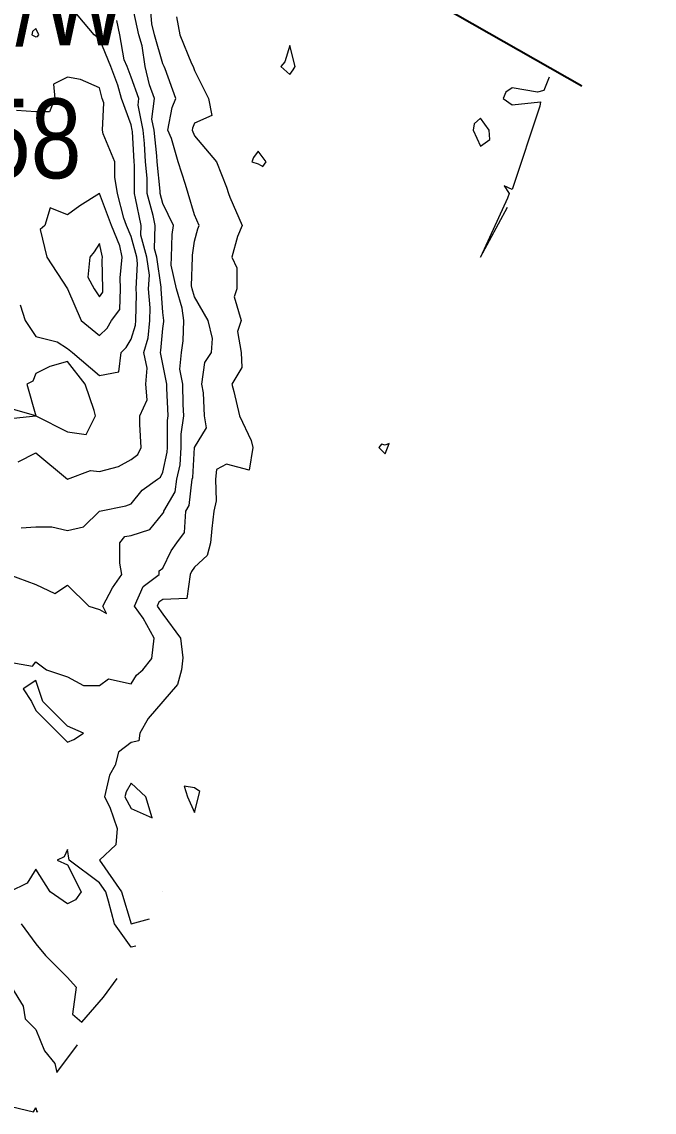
# Model space of a CAD drawing. Extents: x 532589 to 538856, y 6045658 to 6049082.
# Drawn here: x 534267.6 to 534346.9, y 6047048.3 to 6047185 of the extents above; entities that cross this region are included whole.
import ezdxf

# ---------------------------------------------------------------- set-up
doc = ezdxf.new("R2010")
doc.units = 0
doc.header["$LTSCALE"] = 5
doc.header["$PDSIZE"] = 0.5
doc.layers.get('Defpoints').update_dxf_attribs({"color": 9})
doc.layers.add('C-RW-T', color=13, linetype='Continuous', lineweight=9)
doc.layers.add('C-TOPO-MAJR', color=7, linetype='Continuous', lineweight=15, true_color=0xd3aa5f)
doc.layers.add('C-TOPO-MINR', color=7, linetype='Continuous', lineweight=13, true_color=0xe9d5af)
doc.layers.add('F-RW', color=190, linetype='Continuous')
doc.styles.add('80CG', font='ARIALN.TTF', dxfattribs={"height": 10})
doc.dimstyles.new('Compass 5 000', dxfattribs={"dimscale": 5, "dimtxt": 9, "dimasz": 2, "dimexe": 0.2, "dimexo": 0.0625, "dimgap": 0.5, "dimtad": 0, "dimtih": 1, "dimtoh": 1, "dimzin": 0, "dimdsep": 46, "dimtxsty": '80CG', "dimcen": 0.1, "dimse1": 1, "dimse2": 1, "dimclrd": 256, "dimclrt": 256, "dimaunit": 1, "dimadec": 4, "dimazin": 0, "dimtfac": 0.06, "dimtofl": 0, "dimtmove": 0, "dimatfit": 1, "dimfxl": 0.2, "dimtolj": 1, "dimtzin": 0, "dimlwd": -1, "dimarcsym": 0})

# ---------------------------------------------------------------- blocks, each defined once
blk = doc.blocks.new('*D550')
at = {"layer": 'C-RW-T', "transparency": 16777216}
for p, q in [((534339.9, 6047267.4), (534344.93, 6047276.05)), ((534319.78, 6047232.82), (534293.12, 6047186.99)), ((534293.12, 6047186.99), (534283.12, 6047186.99))]:
    blk.add_line(p, q, dxfattribs=at)
for points in [[(534338.46, 6047268.24), (534341.34, 6047266.57), (534334.87, 6047258.76)], [(534318.34, 6047233.66), (534321.22, 6047231.99), (534324.81, 6047241.47)]]:
    blk.add_solid(points, dxfattribs=at)
at = {"layer": 'Defpoints', "color": 0, "transparency": 16777216}
for p in [(534309.05, 6047273.78), (534298.99, 6047256.49), (534324.81, 6047241.47)]:
    blk.add_point(p, dxfattribs=at)
at = {"layer": 'C-RW-T', "transparency": 16777216, "insert": (534243.58, 6047186.99), "char_height": 10, "attachment_point": 5, "style": '80CG'}
blk.add_mtext('\\A1;Murphy\\P20.00 P/L R/W\\PPLA 210458', dxfattribs=at)

msp = doc.modelspace()

# ---------------------------------------------------------------- linework, layer by layer
at = {"layer": 'C-TOPO-MAJR', "color": 9, "true_color": 0xbfbfbf, "flags": 128}
for points, elevation in [([(534287.022, 6047185.653), (534287.423, 6047183.377), (534288.899, 6047179.794), (534289.116, 6047179.396), (534289.297, 6047178.898), (534291.039, 6047175.414), (534291.441, 6047173.27), (534289.297, 6047172.318), (534289.04, 6047171.689), (534288.99, 6047171.432), (534289.297, 6047170.708), (534292.054, 6047167.451), (534293.279, 6047164.266), (534293.544, 6047163.469), (534293.721, 6047163.026), (534295.27, 6047159.487), (534294.664, 6047158.102), (534293.943, 6047155.506), (534294.607, 6047154.178), (534294.607, 6047151.524), (534294.275, 6047150.528), (534295.152, 6047147.542), (534294.664, 6047146.157), (534295.127, 6047143.561), (534295.196, 6047141.644), (534293.982, 6047139.579), (534294.198, 6047138.659), (534294.919, 6047135.597), (534296.375, 6047132.501), (534296.596, 6047131.616), (534296.123, 6047128.771), (534293.279, 6047129.521), (534292.043, 6047128.87), (534291.9, 6047127.634), (534292.004, 6047124.927), (534291.686, 6047123.652), (534291.469, 6047121.48), (534291.288, 6047119.671), (534290.889, 6047118.078), (534289.297, 6047116.609), (534288.911, 6047116.075), (534288.728, 6047115.689), (534288.302, 6047112.703), (534285.315, 6047112.573), (534284.818, 6047112.205), (534284.604, 6047111.707), (534285.315, 6047110.712), (534287.528, 6047107.726), (534287.804, 6047105.237), (534287.668, 6047103.744), (534287.164, 6047101.895), (534285.315, 6047099.762), (534283.467, 6047097.629), (534282.44, 6047095.781), (534282.282, 6047094.833), (534281.334, 6047094.61), (534279.741, 6047093.392), (534279.343, 6047091.799), (534278.609, 6047090.542), (534277.994, 6047087.817), (534278.679, 6047086.49), (534279.603, 6047083.836), (534279.423, 6047081.765), (534277.352, 6047079.854), (534280.139, 6047075.872), (534281.334, 6047071.891), (534283.621, 6047072.484)], 859), ([(534301.662, 6047178.976), (534301.906, 6047179.396), (534301.242, 6047182.05), (534300.629, 6047180.009), (534300.103, 6047179.396), (534301.242, 6047178.399), (534301.662, 6047178.976)], 859), ([(534282.029, 6047155.506), (534281.334, 6047158.082), (534280.765, 6047159.487), (534280.415, 6047160.406), (534279.627, 6047163.469), (534279.274, 6047165.529), (534279.274, 6047167.451), (534277.821, 6047170.964), (534277.751, 6047171.432), (534277.921, 6047174.845), (534277.714, 6047175.414), (534277.352, 6047176.742), (534274.963, 6047177.803), (534273.37, 6047178.067), (534271.601, 6047177.183), (534271.778, 6047175.414), (534271.095, 6047173.708), (534269.389, 6047173.708), (534266.938, 6047173.883)], 860), ([(534333.76, 6047178.071), (534333.095, 6047176.409), (534332.298, 6047176.211), (534329.114, 6047176.743), (534328.317, 6047176.211), (534327.975, 6047175.414), (534329.114, 6047174.617), (534332.653, 6047174.971), (534332.597, 6047174.418), (534329.114, 6047163.967), (534328.118, 6047164.464), (534328.751, 6047163.469), (534328.544, 6047162.9), (534325.132, 6047155.506), (534328.544, 6047161.761)], 859), ([(534326.219, 6047171.432), (534325.132, 6047172.927), (534324.335, 6047172.229), (534324.212, 6047171.432), (534325.132, 6047169.441), (534326.327, 6047170.237), (534326.219, 6047171.432)], 859), ([(534297.83, 6047166.881), (534298.256, 6047167.451), (534297.26, 6047168.778), (534296.691, 6047168.02), (534296.463, 6047167.451), (534297.26, 6047167.185), (534297.83, 6047166.881)], 859), ([(534267.398, 6047149.533), (534268.062, 6047147.542), (534269.389, 6047145.551), (534272.042, 6047144.889), (534273.37, 6047144.059), (534273.984, 6047143.561), (534277.352, 6047140.64), (534279.785, 6047141.128), (534280.09, 6047143.561), (534280.731, 6047144.164), (534281.334, 6047145.219), (534281.891, 6047146.985), (534281.94, 6047147.542), (534282.012, 6047150.846), (534281.958, 6047151.524), (534282.145, 6047154.695), (534282.029, 6047155.506)], 860), ([(534275.583, 6047139.579), (534273.37, 6047142.422), (534271.158, 6047141.791), (534269.389, 6047140.908), (534269.026, 6047139.941), (534268.25, 6047139.579), (534269.389, 6047135.597), (534273.37, 6047133.606), (534275.693, 6047133.274), (534276.854, 6047135.597), (534276.688, 6047136.262), (534275.583, 6047139.579)], 860), ([(534265.787, 6047135.218), (534269.389, 6047135.597), (534265.407, 6047136.736), (534265.075, 6047135.929), (534265.15, 6047135.597), (534265.407, 6047135.154), (534265.787, 6047135.218)], 860), ([(534313.187, 6047131.922), (534312.744, 6047132.058), (534312.39, 6047131.616), (534313.187, 6047130.818), (534313.685, 6047132.114), (534313.187, 6047131.922)], 859), ([(534266.327, 6047063.927), (534267.796, 6047061.538), (534268.06, 6047059.946), (534269.389, 6047058.617), (534270.45, 6047055.964), (534271.748, 6047054.342), (534272.002, 6047053.227), (534274.615, 6047056.711)], 859)]:
    msp.add_lwpolyline(points, dxfattribs=dict(at, elevation=elevation))
at = {"layer": 'C-TOPO-MINR', "color": 254, "true_color": 0xd9d9d9, "flags": 128}
for points, elevation in [([(534265.407, 6047104.83), (534268.947, 6047104.186), (534269.389, 6047104.74), (534270.717, 6047103.744), (534273.37, 6047102.86), (534275.359, 6047101.755), (534277.352, 6047101.755), (534278.489, 6047102.607), (534281.334, 6047101.974), (534281.997, 6047103.081), (534282.781, 6047103.744), (534283.922, 6047105.137), (534284.21, 6047107.726), (534282.827, 6047110.214), (534281.76, 6047111.707), (534282.827, 6047114.196), (534284.847, 6047115.689), (534284.847, 6047116.158), (534285.315, 6047116.485), (534286.343, 6047118.643), (534287.085, 6047119.671), (534288.012, 6047120.955), (534288.198, 6047123.652), (534288.605, 6047124.345), (534289.006, 6047127.634), (534289.058, 6047127.873), (534289.297, 6047131.614), (534289.297, 6047131.615), (534289.298, 6047131.616), (534290.79, 6047134.104), (534290.555, 6047135.597), (534290.403, 6047138.473), (534290.202, 6047139.579), (534290.572, 6047142.286), (534291.421, 6047143.561), (534291.537, 6047145.303), (534291.003, 6047147.542), (534289.297, 6047150.528), (534288.998, 6047151.524), (534288.911, 6047151.91), (534289.031, 6047155.506), (534289.04, 6047155.763), (534289.297, 6047157.498), (534289.716, 6047159.069), (534289.865, 6047159.487), (534289.297, 6047160.813), (534288.5, 6047163.469), (534288.159, 6047164.607), (534287.212, 6047167.451), (534286.377, 6047170.371), (534285.928, 6047171.432), (534286.471, 6047174.258), (534286.944, 6047175.414), (534285.6, 6047179.111), (534285.497, 6047179.396), (534285.315, 6047179.728), (534284.247, 6047183.377), (534283.947, 6047184.746), (534283.723, 6047187.359)], 859.2), ([(534265.975, 6047115.689), (534269.389, 6047114.431), (534271.778, 6047113.3), (534273.37, 6047114.363), (534276.026, 6047111.707), (534277.352, 6047111.289), (534278.236, 6047110.823), (534277.771, 6047111.707), (534279, 6047114.041), (534280.162, 6047115.689), (534279.911, 6047117.112), (534279.911, 6047119.671), (534280.537, 6047120.467), (534281.334, 6047120.576), (534283.668, 6047121.318), (534285.315, 6047123.347), (534285.443, 6047123.524), (534285.452, 6047123.652), (534286.873, 6047126.076), (534287.063, 6047127.634), (534287.465, 6047129.466), (534287.603, 6047131.616), (534287.603, 6047133.31), (534287.937, 6047135.597), (534287.868, 6047137.026), (534287.804, 6047139.579), (534287.431, 6047141.445), (534287.65, 6047143.561), (534287.849, 6047145.008), (534287.928, 6047147.542), (534287.733, 6047149.107), (534287.008, 6047151.524), (534286.343, 6047154.478), (534286.377, 6047155.506), (534286.471, 6047158.331), (534286.642, 6047159.487), (534285.315, 6047162.243), (534284.99, 6047163.469), (534284.99, 6047163.794), (534284.591, 6047167.451), (534284.55, 6047168.216), (534284.217, 6047171.432), (534283.93, 6047172.817), (534284.247, 6047175.414), (534283.631, 6047177.099), (534283.09, 6047179.396), (534282.707, 6047182.004), (534282.305, 6047183.377), (534281.458, 6047187.235)], 859.4), ([(534281.471, 6047171.432), (534281.334, 6047172.096), (534280.127, 6047175.414), (534279.675, 6047177.073), (534278.781, 6047179.396), (534277.352, 6047182.88), (534276.689, 6047183.377), (534273.37, 6047187.358)], 859.8), ([(534267.531, 6047121.528), (534269.389, 6047121.661), (534271.38, 6047121.661), (534273.37, 6047121.218), (534275.361, 6047121.661), (534277.351, 6047123.652), (534277.352, 6047123.653), (534277.352, 6047123.653), (534280.67, 6047124.316), (534281.334, 6047124.571), (534282.707, 6047126.261), (534284.652, 6047127.634), (534285.031, 6047127.918), (534285.315, 6047128.518), (534285.873, 6047131.058), (534285.908, 6047131.616), (534285.908, 6047135.004), (534285.995, 6047135.597), (534285.826, 6047139.068), (534285.813, 6047139.579), (534285.315, 6047142.068), (534285.001, 6047143.561), (534285.077, 6047143.799), (534285.315, 6047146.548), (534285.436, 6047147.422), (534285.44, 6047147.542), (534285.315, 6047148.537), (534285.081, 6047151.524), (534285.094, 6047151.745), (534284.557, 6047155.506), (534284.277, 6047156.544), (534284.342, 6047159.487), (534284.099, 6047160.704), (534283.365, 6047163.469), (534283.365, 6047165.419), (534283.143, 6047167.451), (534283.018, 6047169.748), (534282.844, 6047171.432), (534282.199, 6047174.548), (534282.305, 6047175.414), (534281.334, 6047178.068), (534280.823, 6047179.396), (534280.468, 6047180.261), (534279.912, 6047183.377), (534279.524, 6047185.187)], 859.6), ([(534269.599, 6047183.167), (534269.751, 6047183.377), (534269.389, 6047184.175), (534268.945, 6047183.821), (534268.89, 6047183.377), (534269.389, 6047183.128), (534269.599, 6047183.167)], 859.8), ([(534267.177, 6047129.845), (534269.389, 6047130.952), (534273.366, 6047127.639), (534273.37, 6047127.634), (534276.246, 6047128.74), (534277.352, 6047128.629), (534279.741, 6047129.226), (534281.334, 6047130.123), (534282.187, 6047130.763), (534282.591, 6047131.616), (534282.439, 6047134.492), (534282.439, 6047135.597), (534283.324, 6047137.588), (534283.182, 6047139.579), (534283.325, 6047141.57), (534282.906, 6047143.561), (534283.484, 6047145.392), (534283.671, 6047147.542), (534283.706, 6047149.152), (534283.52, 6047151.524), (534283.619, 6047153.22), (534283.293, 6047155.506), (534282.545, 6047158.276), (534282.572, 6047159.487), (534281.886, 6047162.916), (534281.74, 6047163.469), (534281.74, 6047167.045), (534281.696, 6047167.451), (534281.487, 6047171.279), (534281.471, 6047171.432)], 859.8), ([(534277.352, 6047163.469), (534277.352, 6047163.47), (534277.352, 6047163.469), (534277.352, 6047163.469), (534274.902, 6047161.937), (534273.37, 6047160.814), (534271.159, 6047161.699), (534270.527, 6047159.487), (534269.92, 6047158.956), (534270.782, 6047155.506), (534273.37, 6047151.525), (534273.37, 6047151.524), (534273.37, 6047151.523), (534275.076, 6047147.542), (534277.352, 6047145.668), (534278.318, 6047146.577), (534278.869, 6047147.542), (534279.935, 6047148.941), (534280.007, 6047151.524), (534279.969, 6047152.889), (534280.214, 6047155.506), (534279.9, 6047156.939), (534278.869, 6047159.487), (534277.352, 6047163.469), (534277.352, 6047163.469)], 860.2), ([(534277.693, 6047155.164), (534277.725, 6047155.506), (534277.352, 6047157.211), (534276.689, 6047156.169), (534276.158, 6047155.506), (534275.904, 6047152.972), (534276.688, 6047151.524), (534277.352, 6047150.528), (534277.783, 6047151.093), (534277.794, 6047151.524), (534277.693, 6047155.164)], 860.4), ([(534274.166, 6047094.985), (534275.359, 6047095.781), (534273.37, 6047096.665), (534270.273, 6047099.762), (534269.389, 6047102.416), (534267.798, 6047101.353), (534268.858, 6047099.762), (534269.389, 6047098.626), (534272.234, 6047095.781), (534273.37, 6047094.644), (534274.166, 6047094.985)], 859.2), ([(534283.172, 6047087.817), (534281.334, 6047089.524), (534280.705, 6047088.446), (534280.563, 6047087.817), (534281.334, 6047086.324), (534283.988, 6047085.163), (534283.172, 6047087.817)], 858.8), ([(534289.96, 6047088.48), (534289.297, 6047088.954), (534287.972, 6047089.143), (534288.413, 6047087.817), (534289.297, 6047085.828), (534289.96, 6047088.48)], 858.8), ([(534281.927, 6047069.095), (534281.334, 6047068.942), (534279.238, 6047071.891), (534278.49, 6047074.734), (534278.149, 6047075.872), (534277.352, 6047077.01), (534273.56, 6047079.854), (534273.37, 6047081.183), (534272.927, 6047080.297), (534272.042, 6047079.854), (534273.37, 6047079.284), (534275.076, 6047075.872), (534274.366, 6047074.877), (534273.37, 6047074.379), (534271.199, 6047075.872), (534269.389, 6047078.716), (534268.283, 6047076.978), (534266.071, 6047075.872)], 859.2), ([(534285.318, 6047075.877), (534285.315, 6047075.877), (534285.315, 6047075.873), (534285.315, 6047075.872), (534285.315, 6047075.872), (534285.315, 6047075.872)], 858.8), ([(534267.53, 6047071.891), (534269.389, 6047069.357), (534270.615, 6047067.909), (534273.37, 6047065.153), (534274.433, 6047063.927), (534273.983, 6047060.558), (534275.162, 6047059.548), (534277.85, 6047062.683), (534279.591, 6047065.005)], 859.2), ([(534265.407, 6047049.172), (534269.082, 6047048.308), (534269.389, 6047048.798), (534269.513, 6047048.25), (534269.638, 6047048.416)], 858.8)]:
    msp.add_lwpolyline(points, dxfattribs=dict(at, elevation=elevation))
at = {"layer": 'F-RW', "flags": 128}
msp.add_lwpolyline([(534346.931, 6047194.052), (534343.772, 6047195.734), (534208.293, 6047274.555), (534183.575, 6047287.333), (534073.516, 6047257.474), (533986.625, 6047307.28), (533983.014, 6047376.511), (534048.992, 6047478.801), (534032.202, 6047489.631), (533962.725, 6047381.916), (533967.24, 6047295.362), (534070.761, 6047236.025), (534181.304, 6047266.016), (534337.85, 6047176.997)], dxfattribs=at)

# ---------------------------------------------------------------- dimensions: what is measured, and where the dimension line sits
at = {"layer": 'C-RW-T', "color": 3}
dim = msp.add_linear_dim(base=(534324.812, 6047241.468), p1=(534309.053, 6047273.783), p2=(534298.992, 6047256.49), angle=239.80924, text='Murphy\\P20.00 P/L R/W\\PPLA 210458', dimstyle='Compass 5 000', dxfattribs=at)
dim.commit()
dim.dimension.update_dxf_attribs({"geometry": '*D550', "text_midpoint": (534243.579, 6047186.994), "dimtype": 161})

doc.saveas('drawing.dxf')
